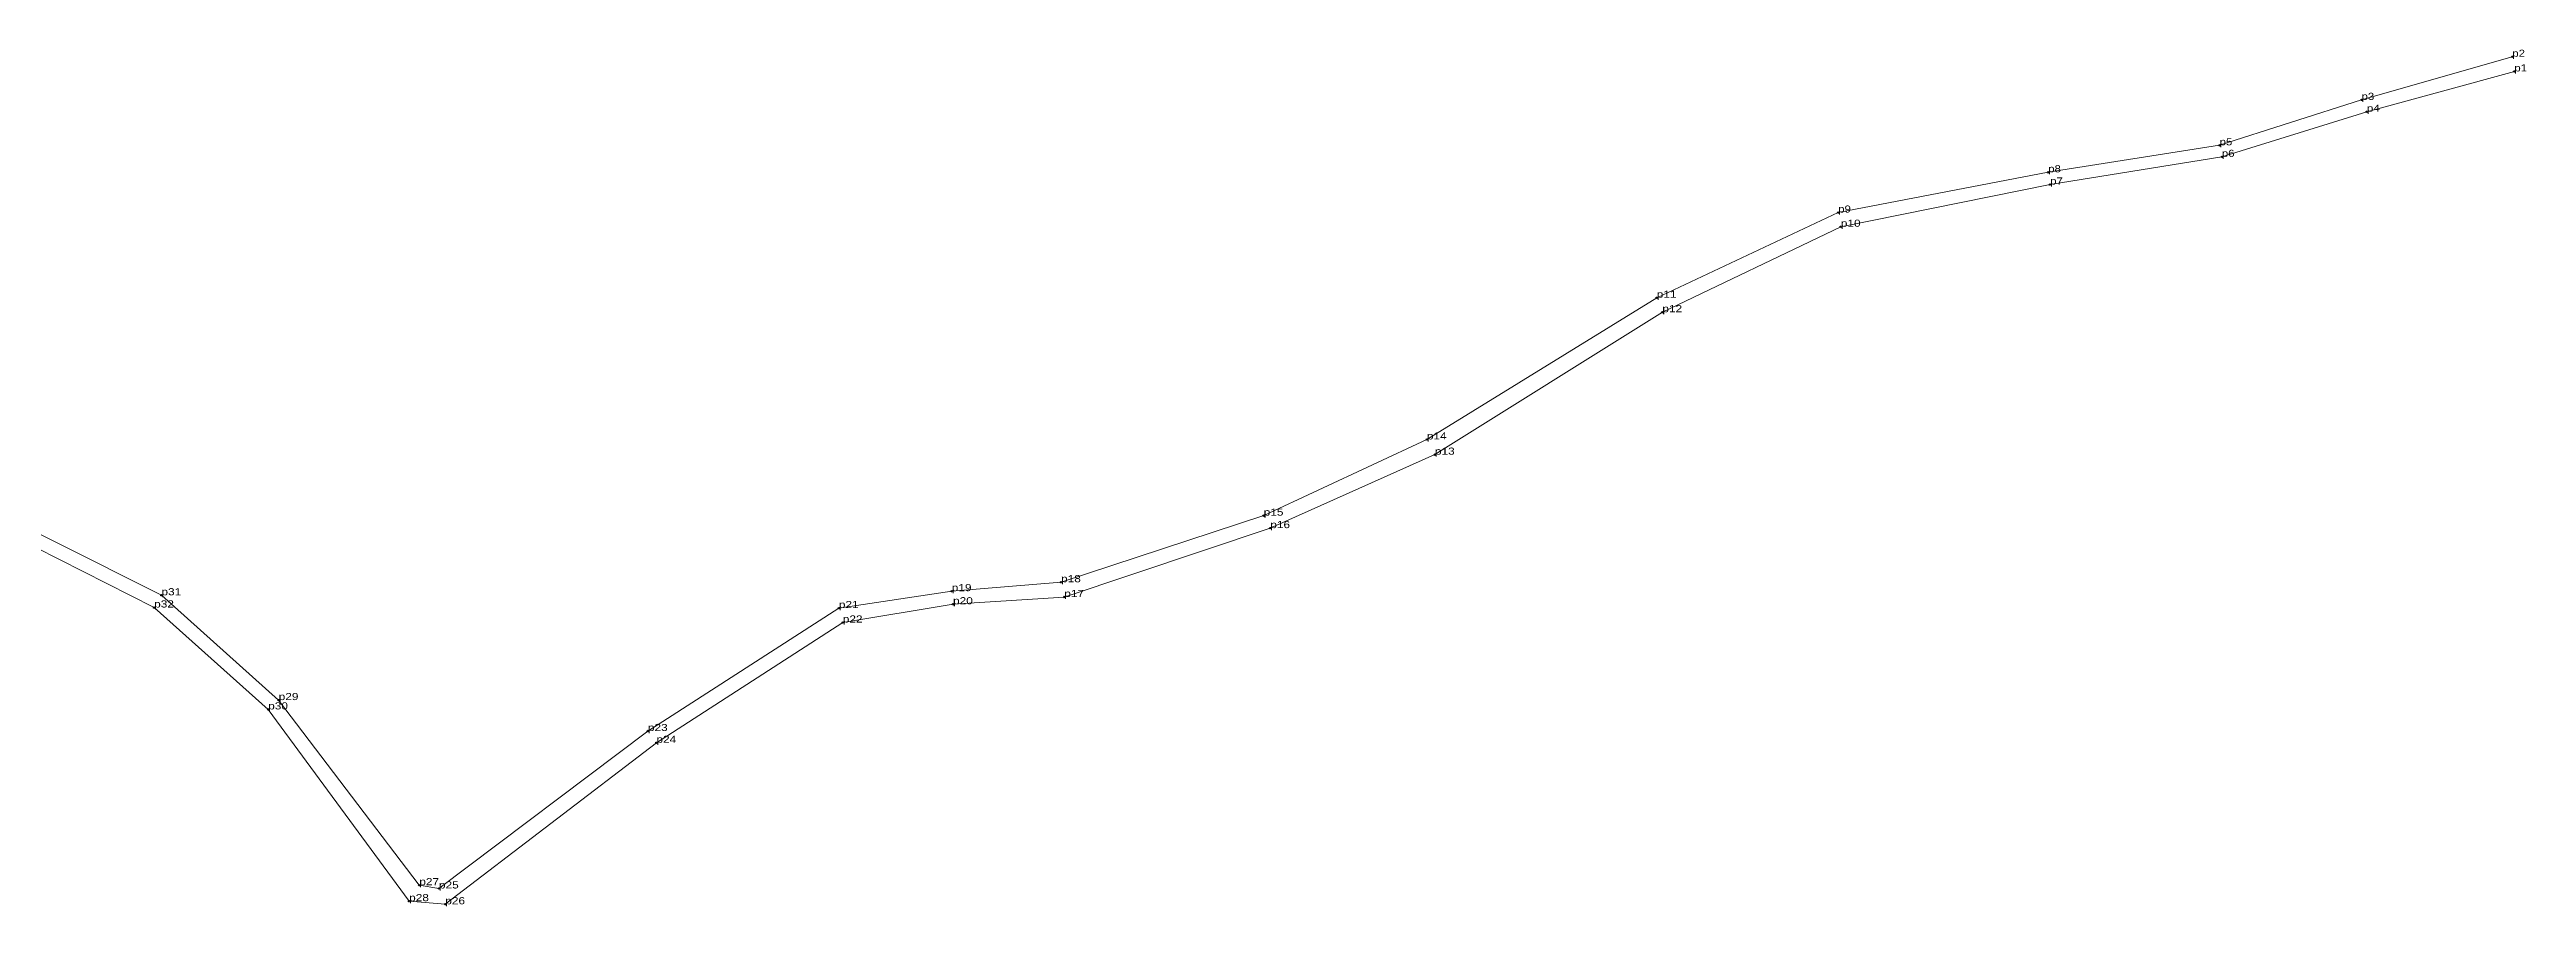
# Model space of a CAD drawing. Header units: metres. Extents: x 541372 to 549168, y 1835562 to 1848816.
# Drawn here: x 548540 to 549168, y 1847740 to 1847957 of the extents above; entities that cross this region are included whole.
import ezdxf

# ---------------------------------------------------------------- set-up
doc = ezdxf.new("R2010")
doc.units = ezdxf.units.M
doc.header["$LTSCALE"] = 0.72
doc.header["$PDMODE"] = 32
doc.header["$PDSIZE"] = 0.36
doc.layers.add('12', color=7, linetype='Continuous')
doc.layers.add('7', color=7, linetype='Continuous')
doc.layers.add('23', color=7, linetype='Continuous', lineweight=13)

msp = doc.modelspace()

# ---------------------------------------------------------------- linework, layer by layer
at = {"layer": '23'}
for points in [[(548768.55, 1847819.42), (548796.28, 1847821.68), (548847.67, 1847838.56), (548889.06, 1847857.86), (548947.36, 1847893.78), (548993.39, 1847915.35), (549046.65, 1847925.56), (549090.13, 1847932.4), (549126.13, 1847943.91), (549164.36, 1847954.83)], [(549164.88, 1847951.12), (549127.45, 1847940.91), (549090.69, 1847929.47), (549047.14, 1847922.46), (548994.05, 1847911.76), (548948.79, 1847890.11), (548891.1, 1847854.01), (548849.34, 1847835.39), (548797.09, 1847817.94), (548768.88, 1847816.1), (548740.92, 1847811.47), (548693.65, 1847780.99), (548640.09, 1847740.08), (548630.93, 1847740.86), (548595.18, 1847789.45), (548566.26, 1847815.28), (548512.14, 1847842.66)], [(548513.92, 1847845.5), (548568.11, 1847818.38), (548597.84, 1847791.82), (548633.51, 1847744.92), (548638.49, 1847744.08), (548691.49, 1847783.98), (548739.92, 1847815.14), (548768.55, 1847819.42)]]:
    msp.add_lwpolyline(points, dxfattribs=at)
at = {"layer": '7'}
for p in [(549164.36, 1847954.83), (549164.88, 1847951.12), (549126.13, 1847943.91), (549127.45, 1847940.91), (549090.14, 1847932.4), (549090.69, 1847929.47), (549046.65, 1847925.56), (549047.14, 1847922.46), (548993.39, 1847915.35), (548994.05, 1847911.76), (548947.36, 1847893.78), (548948.79, 1847890.11), (548889.06, 1847857.86), (548891.1, 1847854.01), (548847.67, 1847838.56), (548849.34, 1847835.39), (548796.28, 1847821.68), (548566.26, 1847815.28), (548568.11, 1847818.38), (548739.92, 1847815.14), (548768.55, 1847819.42), (548768.88, 1847816.1), (548797.09, 1847817.94), (548740.92, 1847811.47), (548595.18, 1847789.45), (548597.84, 1847791.82), (548691.49, 1847783.98), (548693.65, 1847780.99), (548633.51, 1847744.92), (548638.49, 1847744.08), (548630.93, 1847740.86), (548640.09, 1847740.08)]:
    msp.add_point(p, dxfattribs=at)

# ---------------------------------------------------------------- texts
at = {"layer": '12'}
for s, width, p in [('p2', 1.2, (549164.36, 1847954.83)), ('p1', 1.2, (549164.88, 1847951.12)), ('p3', 1.2, (549126.13, 1847943.91)), ('p4', 1.25, (549127.45, 1847940.91)), ('p5', 1.2, (549090.14, 1847932.4)), ('p8', 1.2, (549046.65, 1847925.56)), ('p6', 1.2, (549090.69, 1847929.47)), ('p7', 1.2, (549047.14, 1847922.46)), ('p9', 1.2, (548993.39, 1847915.35)), ('p10', 1.25, (548994.05, 1847911.76)), ('p11', 1.25, (548947.36, 1847893.78)), ('p12', 1.25, (548948.79, 1847890.11)), ('p14', 1.25, (548889.06, 1847857.86)), ('p13', 1.25, (548891.1, 1847854.01)), ('p15', 1.25, (548847.67, 1847838.56)), ('p16', 1.25, (548849.34, 1847835.39)), ('p31', 1.25, (548568.11, 1847818.38)), ('p19', 1.25, (548768.55, 1847819.42)), ('p18', 1.25, (548796.28, 1847821.68)), ('p17', 1.25, (548797.09, 1847817.94)), ('p32', 1.25, (548566.26, 1847815.28)), ('p21', 1.25, (548739.92, 1847815.14)), ('p20', 1.25, (548768.88, 1847816.1)), ('p22', 1.25, (548740.92, 1847811.47)), ('p30', 1.25, (548595.18, 1847789.45)), ('p29', 1.25, (548597.84, 1847791.82)), ('p23', 1.25, (548691.49, 1847783.98)), ('p24', 1.25, (548693.65, 1847780.99)), ('p27', 1.25, (548633.51, 1847744.92)), ('p25', 1.25, (548638.49, 1847744.08)), ('p28', 1.25, (548630.93, 1847740.86)), ('p26', 1.25, (548640.09, 1847740.08))]:
    msp.add_text(s, height=1.8, dxfattribs=dict(at, width=width)).set_placement(p)

doc.saveas('drawing.dxf')
